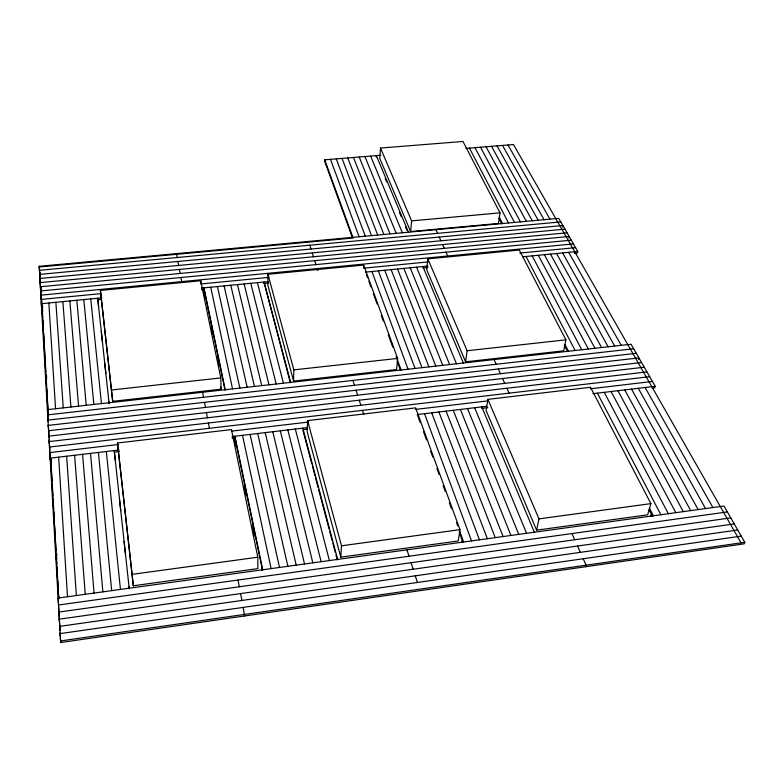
<?xml version="1.0" encoding="UTF-8"?>
<svg xmlns="http://www.w3.org/2000/svg" width="784" height="784" viewBox="0 0 784 784"><rect width="100%" height="100%" fill="white"/><g stroke="black" fill="none" stroke-linecap="round" stroke-linejoin="round"><path stroke-width="1.18" d="M262.023 570.203L262.023 568.037M267.932 274.282L267.873 285.249L293.569 381.083L396.606 369.538L397.635 358.415L363.649 265.061L267.932 274.282L293.833 369.872L293.569 381.083M307.583 420.606L307.201 431.896L340.795 557.169L458.268 540.96L459.983 529.651L415.647 407.866L307.583 420.606L341.51 545.801L340.795 557.169M380.74 155.281L324.713 159.809L324.654 161.239L352.388 237.67M363.492 267.471L363.649 265.061M376.242 157.055L376.34 155.634L408.474 232.211M380.495 148.049L379.76 158.407L410.62 231.545L498.457 223.45L500.016 212.856L462.972 141.473L380.495 148.049L411.61 220.872L410.62 231.545M427.848 258.867L426.712 269.686L465.588 361.816L563.676 350.84L565.901 339.835L519.312 250.047L427.848 258.867L467.117 350.742L465.588 361.816M461.894 542.577L462.227 540.421M487.893 399.36L486.139 410.532L536.619 530.16L647.643 514.843L650.896 503.622L590.519 387.267L487.893 399.36L538.98 518.881L536.619 530.16M562.589 226.968L562.863 225.518L39.661 274.38L39.866 275.899M568.87 237.924L569.155 236.464L40.356 286.758L40.572 288.277M574.447 253.203L574.731 251.733M58.428 603.121L57.977 598.065L723.965 506.023L744.8 542.303L744.232 543.831L60.662 642.527L39.2 266.286L558.737 218.344L577.749 251.439L577.465 252.909L575.035 253.144M585.697 566.724L586.089 565.186L583.208 558.737M638.519 359.415L638.901 357.906L48.206 425.408L48.432 426.976M47.314 409.669L631.042 344.225L655.199 386.287L654.787 387.796L652.366 388.08M650.759 516.46L651.386 514.324M60.397 640.969L744.8 542.303M737.724 529.984L59.574 626.377L59.829 627.935M741.243 536.119L59.986 633.629L60.241 635.197M734.236 523.908L59.172 619.193L59.427 620.752M58.369 605.032L727.356 511.932M730.786 517.891L58.761 612.079L59.016 613.647M133.329 585.785L257.828 568.616L257.809 557.218L231.437 429.573L117.482 442.999L133.329 585.785L117.482 442.999M132.182 574.339L257.809 557.218M341.51 545.801L459.983 529.651M538.98 518.881L650.896 503.622M119.207 449.967L50.058 458.179L50.294 459.747L49.745 452.593L118.6 444.469M232.044 436.561L307.279 427.623M486.864 406.279L417.284 414.55L420.204 422.586M592.812 393.695L655.199 386.287M114.523 452.103L119.364 451.525M232.074 438.109L235.71 437.678M303.594 429.603L307.23 429.162M481.768 408.386L487.834 407.67M649.671 376.673L49.431 447.066L49.666 448.634M231.809 431.102L308.279 422.076M415.461 409.424L488.265 400.83M590.381 388.776L652.425 381.455M641.557 362.541L48.51 430.749L48.735 432.317M644.242 367.216L48.814 436.139L49.049 437.707M646.947 371.92L49.118 441.578L49.353 443.146M636.255 353.31L47.902 420.116L48.138 421.684L47.54 411.228M112.7 401.33L221.068 389.197L220.774 377.927L200.694 280.77L100.401 290.433L112.7 401.33L100.401 290.433M633.639 348.753L47.608 414.873L47.834 416.431M111.553 389.981L220.774 377.927M293.833 369.872L397.635 358.415M467.117 350.742L565.901 339.835M41.072 299.429L100.813 293.647M200.773 283.965L269.039 277.35M363.59 268.187L428.162 261.934M519.792 253.065L575.583 247.656M101.979 297.802L41.317 303.722L41.532 305.25L41.287 300.958M201.537 288.1L268.52 281.574M365.53 272.126L428.054 266.031M522.957 256.78L577.749 251.439M97.294 299.802L100.93 299.449M201.596 289.61L204.026 289.374L224.998 390.069M263.649 283.553L268.51 283.083M423.037 267.991L427.897 267.511M571.281 240.169L40.592 290.952L40.807 292.471M573.418 243.902L40.837 295.176L41.052 296.695M564.941 229.134L39.886 278.477L40.102 279.996M567.038 232.789L40.121 282.603L40.337 284.122M39.239 267.001L353.133 238.003L324.713 159.809M560.795 221.911L39.425 270.313L39.641 271.832M411.61 220.872L500.016 212.856M466 148.392L513.5 144.55L741.027 542.842M508.022 144.991L549.937 219.157M568.684 252.33L621.242 345.332M645.065 387.482L712.921 507.552M502.544 145.442L544.047 219.696M562.618 252.918L614.695 346.067M638.294 388.286L705.531 508.571M497.046 145.883L538.157 220.235M556.552 253.506L608.129 346.802M631.512 389.099L698.132 509.59M491.539 146.324L532.258 220.784M550.466 254.104L601.553 347.537M624.721 389.903L690.714 510.619M486.031 146.775L526.338 221.333M544.37 254.692L594.968 348.272M617.91 390.716L683.285 511.648M480.514 147.216L520.409 221.882M538.275 255.29L588.363 349.017M611.079 391.52L675.828 512.677M474.986 147.666L514.48 222.421M532.16 255.888L581.748 349.752M604.239 392.333L668.36 513.706M469.44 148.107L508.532 222.97M526.025 256.486L575.123 350.497M597.388 393.147L660.883 514.745M499.212 217.001L502.573 223.528M565.127 344.744L568.478 351.242M649.446 508.159L653.376 515.774M498.996 218.452L501.799 223.891M564.264 345.176L567.606 351.673M649.005 509.698L652.415 516.323M435.933 229.673L437.58 233.358M439.236 237.062L440.912 240.796M442.597 244.549L444.293 248.342M445.998 252.154L447.713 256.005M494.077 359.582L496.164 364.266M498.281 368.98L500.408 373.733M502.554 378.535L504.72 383.366M506.895 388.237L509.1 393.156M571.938 533.561L574.711 539.764M577.514 546.027L580.346 552.357M422.88 266.54L463.364 363.031M481.768 406.886L534.355 532.228M385.209 178.468L386.63 181.849M399.37 212.268L401.261 216.776M405.504 226.909L406.925 230.29M370.646 156.094L402.339 232.77M416.549 267.148L456.494 363.796M474.663 407.729L526.564 533.306M364.932 156.555L396.194 233.338M410.208 267.765L449.624 364.57M467.538 408.582L518.763 534.384M359.219 157.025L390.04 233.906M403.868 268.393L442.735 365.334M460.404 409.424L510.933 535.462M353.496 157.486L383.876 234.475M397.508 269.01L435.826 366.108M453.26 410.277L503.093 536.55M347.753 157.947L377.702 235.043M391.138 269.627L428.907 366.892M446.096 411.13L495.233 537.638M342.01 158.417L371.518 235.621M384.748 270.255L421.978 367.667M438.913 411.982L487.354 538.726M336.248 158.878L365.315 236.19M378.358 270.872L415.03 368.441M431.719 412.835L479.455 539.813M330.485 159.348L359.111 236.768M371.949 271.499L408.072 369.225M424.507 413.687L471.537 540.911M366.353 274.4L367.598 277.81M368.833 281.231L370.901 286.924M373.39 293.745L377.114 303.996M381.249 315.374L383.317 321.068M388.276 334.719L392.823 347.243M396.136 356.348L401.094 370.009M423.546 431.768L426.467 439.814M430.641 451.29L432.729 457.033M436.894 468.518L438.981 474.261M443.156 485.737L445.243 491.48M449.418 502.965L451.506 508.708M456.513 522.487L457.758 525.927M459.434 530.523L463.609 542.009M397.233 361.287L400.536 370.391M459.199 532.071L462.981 542.508M309.788 245.216L311.013 249.038M312.238 252.879L313.473 256.76M314.717 260.66L315.972 264.6M317.236 268.559L317.873 270.558M352.927 380.426L354.486 385.307M356.054 390.236L357.641 395.195M359.239 400.203L360.846 405.259M362.473 410.355L363.786 414.462M406.974 549.829L409.013 556.238M411.071 562.696L413.158 569.223M415.265 575.819L417.382 582.473M290.658 382.386L264.022 282.015L290.315 382.739M302.81 428.152L337.649 559.413M302.908 430.259L311.846 463.991M312.473 466.362L314.982 475.819M315.609 478.181L318.118 487.648M318.745 490.01L329.084 529.033M329.711 531.405L332.22 540.862M332.847 543.234L335.356 552.691M335.983 555.052L337.267 559.894M257.407 282.661L283.445 383.19M295.323 429.044L329.398 560.55M250.772 283.308L276.223 384.003M287.826 429.926L321.126 561.697M244.128 283.955L268.981 384.817M280.319 430.818L312.845 562.843M237.474 284.602L261.719 385.63M272.783 431.719L304.535 563.99M230.8 285.258L254.447 386.443M265.237 432.611L296.215 565.137M224.116 285.905L247.166 387.267M257.681 433.513L287.865 566.293M217.423 286.562L239.855 388.08M250.096 434.414L279.496 567.449M210.71 287.209L232.544 388.903M242.501 435.316L271.117 568.606M225.214 389.726L203.997 287.865L204.046 289.374M262.709 569.772L234.896 436.218L234.926 437.776M234.818 437.266L262.483 570.233M220.578 386.816L221.068 389.197M176.429 253.624L177.164 257.534M177.909 261.464L178.654 265.433M179.409 269.431L180.173 273.459M180.937 277.516L181.712 281.613M202.595 392.255L203.536 397.272M204.497 402.339L205.457 407.445M206.427 412.59L207.407 417.784M208.397 423.017L209.397 428.299M238.032 580.033L239.296 586.775M240.58 593.586L241.884 600.466M243.197 607.404L244.539 615.979M58.673 596.212L59.025 598.398M56.566 553.622L56.909 555.817M56.419 556.826L56.762 559.012M53.949 513.589L54.459 516.872M51.029 458.973L51.362 461.159M50.862 459.679L50.627 458.111L58.614 597.976M51.019 462.393L51.352 464.579M47.932 408.297L48.245 410.473M45.991 374.478L46.619 378.799M43.865 337.267L44.325 340.481M42.346 305.858L42.64 307.985L42.503 305.574M42.14 306.975L42.738 311.228M39.2 266.286L39.582 270.823M109.113 403.515L97.686 298.224L98.588 306.799M119.511 499.232L120.079 504.69M120.168 505.21L120.736 510.678M115.258 460.237L114.229 450.555L129.242 588.784L128.997 586.51M108.898 401.477L109.123 403.642M104.752 363.335L105.83 373.507M101.283 331.407L102.332 341.275M124.097 541.381L124.656 546.85M124.783 547.761L125.352 553.23M90.748 298.9L101.45 403.593M106.34 451.496L120.442 589.431M83.8 299.576L93.845 404.446M98.441 452.437L111.671 590.646M76.832 300.262L86.22 405.308M90.513 453.377L102.88 591.861M69.864 300.938L78.576 406.161M82.575 454.318L94.07 593.076M62.867 301.615L70.923 407.014M74.617 455.259L85.24 594.301M55.87 302.301L63.259 407.876M66.64 456.21L76.381 595.517M48.853 302.987L55.566 408.738M58.643 457.16L67.512 596.751M46.501 375.026L46.638 377.457M40.17 272.567L40.376 276.184M40.993 287.013L41.131 289.423M41.758 300.262L41.895 302.663M42.032 305.201L42.728 317.373M42.875 319.813L43.502 330.779M43.639 333.21L44.267 344.176M44.404 346.606L45.864 372.184M46.001 374.625L46.628 385.591M46.775 388.021L48.226 413.482M50.833 459.032L52.116 481.572M52.254 484.002L52.949 496.164M53.087 498.604L53.714 509.551M53.812 511.158L54.478 522.928M54.625 525.358L55.243 536.305M55.39 538.735L56.085 550.897M56.223 553.328L56.85 564.274M56.987 566.705L57.614 577.651M57.751 580.091L58.379 591.028M58.516 593.468L58.8 598.525M41.817 303.673L47.863 409.601M39.7 272.852L41.17 298.822M48.314 424.859L48.98 436.629M49.167 439.883L49.794 450.849M58.624 606.6L59.966 630.356M60.103 632.776L60.662 642.527M200.694 280.77L200.792 283.22M204.487 291.481L204.673 296.744L203.693 289.433M212.297 329.035L212.464 334.347L211.376 324.586M218.844 360.483L218.991 365.834L217.864 355.789M235.484 440.49L235.582 445.91L234.406 437.286M245.647 489.334L245.706 494.773L244.5 488.961L244.441 483.532M252.948 524.427L252.977 529.866L254.261 536.05L254.232 530.611"/></g></svg>
